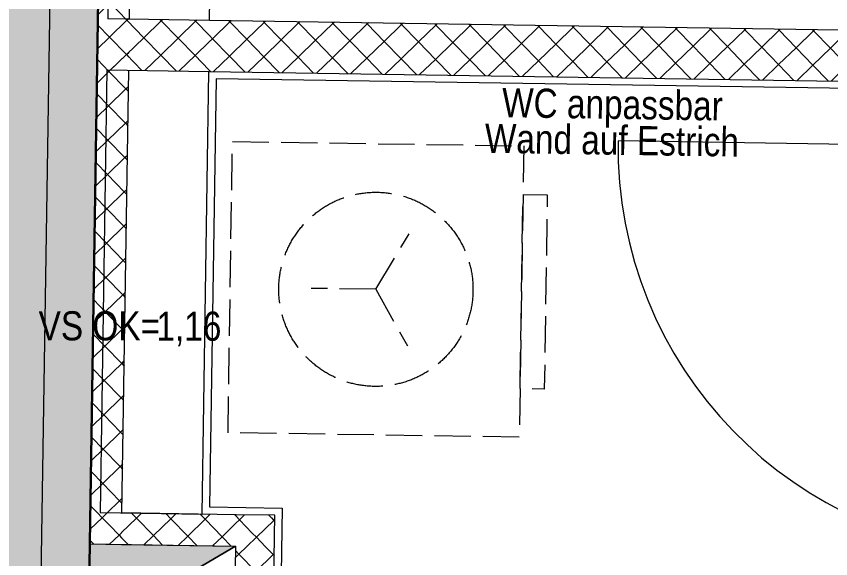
# Model space of a CAD drawing. Header units: metres. Extents: x -16782 to 57285, y -22997 to 18599.
# Drawn here: x -3548 to -1870, y -846 to 271 of the extents above; entities that cross this region are included whole.
import ezdxf
from ezdxf.enums import TextEntityAlignment as Align

# ---------------------------------------------------------------- set-up
doc = ezdxf.new("R2010")
doc.units = ezdxf.units.M
doc.header["$MEASUREMENT"] = 0
doc.set_wipeout_variables(frame=1)
doc.linetypes.add('Strichlinie eng', pattern=[0.1, 0.075, -0.025])
doc.linetypes.add('Wipeout_Contour', pattern=[1, 0, -1])
for name, color, linetype in [('11__100 Achsraster', 7, 'Continuous'), ('120 Wand Innen tragend', 7, 'Continuous'), ('130 Wand Innen', 7, 'Continuous'), ('530 Küche', 7, 'Continuous'), ('540 Sanitaer Fliesenlinie', 7, 'Continuous'), ('540 Sanitaer Text', 7, 'Continuous'), ('870 Deckendurchbruchsymbol', 7, 'Continuous'), ('930 Beschriftung Allgemein', 7, 'Continuous'), ('Neubau_130 Wand Innen', 7, 'Continuous')]:
    doc.layers.add(name, color=color, linetype=linetype)
doc.styles.add('ERSTELLTER_STIL_1', font='ARIALN.TTF')
doc.styles.add('ERSTELLTER_STIL_2', font='arial.ttf')
doc.styles.add('ERSTELLTER_STIL_4', font='arialbd.ttf')
doc.linetypes.add('Grenze Bezirk', pattern='A,0,[2,22HAUS116_408 STG1 _ 1.Stock_IndexB_2026-08-161.Shx,S=0.001587,R=0,X=0,Y=0],-0.25,0', length=0.25)
pattern_1 = [(314.1212, (0, 0), (0.03589344, 0.03480892), [0.05, 0]), (44.1212, (0, 0), (-0.03480892, 0.03589344), [0.05, 0])]
pattern_2 = [(314.1212, (0, 0), (0.03589344, 0.03480892), [0.05, 0]), (44.1212, (0, 0), (-0.03480892, 0.03589344), [0.05, 0])]
pattern_3 = [(224.1212, (0, 0), (-0.03480892, 0.03589344), [0.05, 0]), (314.1212, (0, 0), (0.03589344, 0.03480892), [0.05, 0])]

# ---------------------------------------------------------------- blocks, each defined once
blk = doc.blocks.new('Waschmaschine 01 27[33]_1', base_point=(-7.1006, 11.4866))
at = {"layer": '530 Küche', "color": 8, "linetype": 'Strichlinie eng', "lineweight": 5}
for q in [(-6.7322, 11.5964), (-6.9339, 11.484), (-6.7357, 11.3655)]:
    blk.add_line((-6.8006, 11.482), q, dxfattribs=at)
at = {"layer": '530 Küche', "color": 8, "linetype": 'Strichlinie eng', "lineweight": 5, "flags": 128}
for points in [[(-7.096, 11.7866), (-6.496, 11.7774), (-6.5052, 11.1774), (-7.1052, 11.1866)], [(-6.4976, 11.6774), (-6.4476, 11.6766), (-6.4537, 11.2766), (-6.5037, 11.2774)]]:
    blk.add_lwpolyline(points, close=True, dxfattribs=at)
at = {"layer": '530 Küche', "color": 8, "linetype": 'Strichlinie eng', "lineweight": 5}
blk.add_circle((-6.8006, 11.482), 0.2, dxfattribs=at)
blk = doc.blocks.new('Wand_12_1', base_point=(-7.1596, 10.9539))
at = {"color": 254, "linetype": 'Wipeout_Contour', "lineweight": 0, "ltscale": 54.390311}
blk.add_wipeout([(-7.1586, 11.0189), (-7.1446, 11.9309), (-7.3546, 11.9341), (-7.3686, 11.0221)], dxfattribs=at).dxf.layer = '130 Wand Innen'
at = {"layer": '130 Wand Innen', "color": 7, "linetype": 'Continuous', "lineweight": 13, "flags": 128}
for points in [[(-7.3546, 11.9341), (-7.3686, 11.0221)], [(-7.1586, 11.0189), (-7.1446, 11.9309)], [(-7.3686, 11.0221), (-7.1586, 11.0189)]]:
    blk.add_lwpolyline(points, dxfattribs=at)
blk = doc.blocks.new('Wand_13_1', base_point=(-7.1446, 11.9309))
at = {"layer": '130 Wand Innen', "color": 7, "linetype": 'Continuous', "lineweight": 13, "flags": 128}
blk.add_lwpolyline([(-7.3345, 13.2439), (-7.1245, 13.2407)], dxfattribs=at)
at = {"layer": 'Neubau_130 Wand Innen', "color": 7, "linetype": 'Continuous', "lineweight": 13}
for p, q in [((-7.1245, 13.2407), (-7.3345, 13.2439)), ((-7.3546, 11.9341), (-7.1446, 11.9309))]:
    blk.add_line(p, q, dxfattribs=at)
at = {"color": 254, "linetype": 'Wipeout_Contour', "lineweight": 0, "ltscale": 58.160541}
blk.add_wipeout([(-7.143, 12.0359), (-7.1261, 13.1357), (-7.3361, 13.1389), (-7.353, 12.0391)], dxfattribs=at).dxf.layer = '130 Wand Innen'
at = {"layer": '130 Wand Innen', "color": 7, "linetype": 'Continuous', "lineweight": 13, "flags": 128}
for points in [[(-7.3361, 13.1389), (-7.353, 12.0391)], [(-7.143, 12.0359), (-7.1261, 13.1357)]]:
    blk.add_lwpolyline(points, dxfattribs=at)
at = {"layer": 'Neubau_130 Wand Innen', "color": 7, "linetype": 'Continuous', "lineweight": 13}
for p, q in [((-7.3361, 13.1389), (-7.1261, 13.1357)), ((-7.143, 12.0359), (-7.353, 12.0391))]:
    blk.add_line(p, q, dxfattribs=at)
blk = doc.blocks.new('Wand_36_1', base_point=(-7.453, 13.3458))
at = {"layer": '120 Wand Innen tragend', "linetype": 'Continuous', "lineweight": 0, "true_color": 0x000000}
h = blk.add_hatch(dxfattribs=at)
h.set_pattern_fill('BETON__BEWEHRT_SN46_0001', color=18, style=0, pattern_type=2)
h.set_pattern_definition([(45, (0, 0), (-0.04596194, 0.04596194), [0.0195, -0.013]), (45, (-0.02298, 0.02298), (-0.04596194, 0.04596194), [0.065, 0])])
h.paths.add_polyline_path([(-7.5054, 13.2466), (-7.5555, 13.1823), (-7.7572, 0.0305), (-7.5572, 0.0305), (-7.3545, 13.2442)])
at = {"layer": '120 Wand Innen tragend', "color": 7, "linetype": 'Continuous', "lineweight": 30, "flags": 128}
blk.add_lwpolyline([(-7.5572, 0.0305), (-7.3545, 13.2442)], dxfattribs=at)
blk = doc.blocks.new('Wand_52_1', base_point=(-7.353, 13.3442))
at = {"layer": '130 Wand Innen', "linetype": 'Continuous', "lineweight": 13, "true_color": 0xa7a7a7}
h = blk.add_hatch(dxfattribs=at)
h.set_pattern_fill('GIPSKARTONWAND_0001', color=253, style=0, pattern_type=2)
h.set_pattern_definition(pattern_1)
h.paths.add_polyline_path([(-7.3236, 11.0214), (-7.2895, 13.2432), (-7.3545, 13.2442), (-7.3886, 11.0224)])
h = blk.add_hatch(dxfattribs=at)
h.set_pattern_fill('GIPSKARTONWAND_0001', color=253, style=0, pattern_type=2)
h.set_pattern_definition(pattern_1)
h.paths.add_polyline_path([(-7.3886, 11.0224), (-7.3896, 10.9574), (-7.3236, 11.0214)])
h = blk.add_hatch(dxfattribs=at)
h.set_pattern_fill('GIPSKARTONWAND_0001', color=253, style=0, pattern_type=2)
h.set_pattern_definition(pattern_1)
h.paths.add_polyline_path([(-7.3236, 11.0214), (-7.3896, 10.9574), (-7.3246, 10.9564)])
at = {"layer": '130 Wand Innen', "color": 7, "linetype": 'Continuous', "lineweight": 13, "flags": 128}
for points in [[(-7.3545, 13.2442), (-7.3896, 10.9574)], [(-7.3545, 13.2442), (-7.2895, 13.2432)], [(-7.308, 12.0384), (-7.2911, 13.1383)], [(-7.3236, 11.0214), (-7.3096, 11.9334)], [(-7.3896, 10.9574), (-7.3246, 10.9564)]]:
    blk.add_lwpolyline(points, dxfattribs=at)
blk = doc.blocks.new('Wand_71_1', base_point=(-7.0896, 10.9528))
at = {"layer": '130 Wand Innen', "linetype": 'Continuous', "lineweight": 13, "true_color": 0xa7a7a7}
h = blk.add_hatch(dxfattribs=at)
h.set_pattern_fill('GIPSKARTONWAND_0001', color=253, style=0, pattern_type=2)
h.set_pattern_definition(pattern_2)
h.paths.add_polyline_path([(-7.0886, 11.0178), (-7.0896, 10.9528), (-7.0086, 11.0166)])
h = blk.add_hatch(dxfattribs=at)
h.set_pattern_fill('GIPSKARTONWAND_0001', color=253, style=0, pattern_type=2)
h.set_pattern_definition(pattern_2)
h.paths.add_polyline_path([(-7.0896, 10.9528), (-7.0096, 10.9516), (-7.0086, 11.0166)])
h = blk.add_hatch(dxfattribs=at)
h.set_pattern_fill('GIPSKARTONWAND_0001', color=253, style=0, pattern_type=2)
h.set_pattern_definition(pattern_2)
h.paths.add_polyline_path([(-7.0326, 9.4518), (-7.0096, 10.9516), (-7.0896, 10.9528), (-7.1126, 9.453)])
h = blk.add_hatch(dxfattribs=at)
h.set_pattern_fill('GIPSKARTONWAND_0001', color=253, style=0, pattern_type=2)
h.set_pattern_definition(pattern_2)
h.paths.add_polyline_path([(-7.1136, 9.388), (-7.0336, 9.3868), (-7.1126, 9.453)])
h = blk.add_hatch(dxfattribs=at)
h.set_pattern_fill('GIPSKARTONWAND_0001', color=253, style=0, pattern_type=2)
h.set_pattern_definition(pattern_2)
h.paths.add_polyline_path([(-7.0326, 9.4518), (-7.1126, 9.453), (-7.0336, 9.3868)])
at = {"layer": '130 Wand Innen', "color": 7, "linetype": 'Continuous', "lineweight": 13, "flags": 128}
for points in [[(-7.0086, 11.0166), (-7.0886, 11.0178)], [(-7.0336, 9.3868), (-7.0086, 11.0166)], [(-7.0896, 10.9528), (-7.1126, 9.453)], [(-7.0336, 9.3868), (-7.1136, 9.388)]]:
    blk.add_lwpolyline(points, dxfattribs=at)
blk = doc.blocks.new('Wand_83_1', base_point=(-7.0896, 10.9528))
at = {"layer": '130 Wand Innen', "linetype": 'Continuous', "lineweight": 13, "true_color": 0xa7a7a7}
h = blk.add_hatch(dxfattribs=at)
h.set_pattern_fill('GIPSKARTONWAND_0001', color=253, style=0, pattern_type=2)
h.set_pattern_definition([(44.1212, (0, 0), (-0.03480892, 0.03589344), [0.05, 0]), (134.1212, (0, 0), (0.03589344, 0.03480892), [0.05, 0])])
h.paths.add_polyline_path([(-7.0886, 11.0178), (-7.3236, 11.0214), (-7.3246, 10.9564), (-7.0896, 10.9528)])
at = {"layer": '130 Wand Innen', "color": 7, "linetype": 'Continuous', "lineweight": 13, "flags": 128}
for points in [[(-7.0886, 11.0178), (-7.3236, 11.0214)], [(-7.3246, 10.9564), (-7.0896, 10.9528)]]:
    blk.add_lwpolyline(points, dxfattribs=at)
blk = doc.blocks.new('Wand_125_1', base_point=(-5.4432, 12.0098))
at = {"layer": 'Neubau_130 Wand Innen', "linetype": 'Continuous', "lineweight": 13, "true_color": 0xa7a7a7}
h = blk.add_hatch(dxfattribs=at)
h.set_pattern_fill('GIPSKARTONWAND_0001', color=253, style=0, pattern_type=2)
h.set_pattern_definition(pattern_3)
h.paths.add_polyline_path([(-7.1446, 11.9309), (-7.143, 12.0359), (-7.353, 12.0391), (-7.3546, 11.9341)])
h = blk.add_hatch(dxfattribs=at)
h.set_pattern_fill('GIPSKARTONWAND_0001', color=253, style=0, pattern_type=2)
h.set_pattern_definition(pattern_3)
h.paths.add_polyline_path([(-5.4448, 11.9048), (-5.4432, 12.0098), (-7.143, 12.0359), (-7.1446, 11.9309)])
at = {"layer": 'Neubau_130 Wand Innen', "color": 7, "linetype": 'Continuous', "lineweight": 13}
for p, q in [((-7.143, 12.0359), (-7.353, 12.0391)), ((-7.3546, 11.9341), (-7.1446, 11.9309))]:
    blk.add_line(p, q, dxfattribs=at)
at = {"layer": 'Neubau_130 Wand Innen', "color": 7, "linetype": 'Continuous', "lineweight": 13, "flags": 128}
for points in [[(-5.4432, 12.0098), (-7.143, 12.0359)], [(-7.1446, 11.9309), (-5.4448, 11.9048)]]:
    blk.add_lwpolyline(points, dxfattribs=at)
blk = doc.blocks.new('Zargentür 1-Fl 27_18')
at = {"layer": 'Neubau_130 Wand Innen', "color": 7, "linetype": 'Continuous', "lineweight": 13}
for p, q in [((0.42, 0.015), (0.42, 0.855)), ((-0.42, 0.01), (-0.49, 0.01)), ((-0.49, 0.01), (-0.49, 0)), ((-0.49, 0), (-0.44, 0)), ((-0.44, 0), (-0.44, -0.105)), ((-0.44, -0.105), (-0.44, 0)), ((-0.44, -0.105), (-0.44, 0)), ((-0.42, 0.015), (-0.42, -0.025)), ((0.42, 0.015), (-0.42, 0.015)), ((-0.42, -0.025), (-0.42, 0.01)), ((0.42, -0.025), (0.42, 0.015)), ((0.42, -0.025), (0.42, 0.01)), ((0.42, 0.01), (0.49, 0.01)), ((0.49, 0), (0.44, 0)), ((0.44, 0), (0.44, -0.105)), ((0.44, -0.105), (0.44, 0)), ((0.44, -0.105), (0.44, 0)), ((0.49, 0.01), (0.49, 0)), ((-0.4, -0.025), (-0.42, -0.025)), ((-0.42, -0.025), (0.42, -0.025)), ((-0.4, -0.105), (-0.4, -0.025)), ((0.4, -0.105), (0.4, -0.025)), ((0.4, -0.025), (0.42, -0.025)), ((-0.44, -0.105), (-0.49, -0.105)), ((-0.49, -0.105), (-0.49, -0.115)), ((-0.49, -0.115), (-0.42, -0.115)), ((-0.42, -0.115), (-0.42, -0.105)), ((-0.42, -0.105), (-0.4, -0.105)), ((0.42, -0.105), (0.4, -0.105)), ((0.42, -0.115), (0.42, -0.105)), ((0.49, -0.115), (0.42, -0.115)), ((0.44, -0.105), (0.49, -0.105)), ((0.49, -0.105), (0.49, -0.115))]:
    blk.add_line(p, q, dxfattribs=at)
blk.add_arc((0.42, 0.015), 0.84, 90, 180, dxfattribs=at)
blk = doc.blocks.new('Wand_141_1', base_point=(-5.4807, 9.568))
at = {"layer": 'Neubau_130 Wand Innen', "color": 7, "linetype": 'Continuous', "lineweight": 13, "rotation": 89.12119309730066}
blk.add_blockref('Zargentür 1-Fl 27_18', (-5.4533, 11.3549), dxfattribs=at)
blk = doc.blocks.new('Etikett_62_1', base_point=(-7.313, 11.462))
at = {"layer": '540 Sanitaer Text', "color": 7, "lineweight": 13, "insert": (-7.2526, 11.436), "char_height": 0.06, "attachment_point": 1, "style": 'ERSTELLTER_STIL_1'}
blk.add_mtext('\\A1;{\\pql;\\pt0,1;\\fArial Narrow|b0|i0|c0|p0;\\W1.000000;1,16\\fArial Narrow|b0|i0|c0|p0;\\W1.000000;\\A1{\\H.66x;\\S^  ;}\\fArial Narrow|b0|i0|c0|p0;\\W1.000000;\\fArial Narrow|b0|i0|c0|p0;\\W1.000000;\\A1{\\H.66x;\\S^  ;}\\fArial Narrow|b0|i0|c0|p0;\\W1.000000;\\fArial Narrow|b0|i0|c0|p0;\\W1.000000;\\fArial Narrow|b0|i0|c0|p0;\\W1.000000;\\fArial Narrow|b0|i0|c0|p0;\\W1.000000;\\fArial Narrow|b0|i0|c0|p0;\\W1.000000;\\fArial Narrow|b0|i0|c0|p0;\\W1.000000;\\fArial Narrow|b0|i0|c0|p0;\\W1.000000;\\A1{\\H.66x;\\S^  ;}\\fArial Narrow|b0|i0|c0|p0;\\W1.000000;\\fArial Narrow|b0|i0|c0|p0;\\W1.000000;\\A1{\\H.66x;\\S^  ;}\\fArial Narrow|b0|i0|c0|p0;\\W1.000000;\\fArial Narrow|b0|i0|c0|p0;\\W1.000000;\\fArial Narrow|b0|i0|c0|p0;\\W1.000000;\\fArial Narrow|b0|i0|c0|p0;\\W1.000000;\\fArial Narrow|b0|i0|c0|p0;\\W1.000000;\\fArial Narrow|b0|i0|c0|p0;\\W1.000000;\\fArial Narrow|b0|i0|c0|p0;\\W1.000000;\\A1{\\H.66x;\\S^  ;}\\fArial Narrow|b0|i0|c0|p0;\\W1.000000;\\fArial Narrow|b0|i0|c0|p0;\\W1.000000;\\A1{\\H.66x;\\S^  ;}\\fArial Narrow|b0|i0|c0|p0;\\W1.000000;\\fArial Narrow|b0|i0|c0|p0;\\W1.000000;\\fArial Narrow|b0|i0|c0|p0;\\W1.000000;\\fArial Narrow|b0|i0|c0|p0;\\W1.000000;\\fArial Narrow|b0|i0|c0|p0;\\W1.000000;\\fArial Narrow|b0|i0|c0|p0;\\W1.000000;\\fArial Narrow|b0|i0|c0|p0;\\W1.000000;\\A1{\\H.66x;\\S^  ;}\\fArial Narrow|b0|i0|c0|p0;\\W1.000000;\\fArial Narrow|b0|i0|c0|p0;\\W1.000000;\\A1{\\H.66x;\\S^  ;}\\fArial Narrow|b0|i0|c0|p0;\\W1.000000;\\fArial Narrow|b0|i0|c0|p0;\\W1.000000;\\fArial Narrow|b0|i0|c0|p0;\\W1.000000;\\fArial Narrow|b0|i0|c0|p0;\\W1.000000;\\fArial Narrow|b0|i0|c0|p0;\\W1.000000;\\fArial Narrow|b0|i0|c0|p0;\\W1.000000;\\fArial Narrow|b0|i0|c0|p0;\\W1.000000;\\A1{\\H.66x;\\S^  ;}\\fArial Narrow|b0|i0|c0|p0;\\W1.000000;\\fArial Narrow|b0|i0|c0|p0;\\W1.000000;\\A1{\\H.66x;\\S^  ;}\\fArial Narrow|b0|i0|c0|p0;\\W1.000000;\\fArial Narrow|b0|i0|c0|p0;\\W1.000000;\\fArial Narrow|b0|i0|c0|p0;\\W1.000000;\\fArial Narrow|b0|i0|c0|p0;\\W1.000000;\\fArial Narrow|b0|i0|c0|p0;\\W1.000000;\\fArial Narrow|b0|i0|c0|p0;\\W1.000000;\\fArial Narrow|b0|i0|c0|p0;\\W1.000000;\\A1{\\H.66x;\\S^  ;}\\fArial Narrow|b0|i0|c0|p0;\\W1.000000;}', dxfattribs=at)
at = {"layer": '540 Sanitaer Text', "color": 7, "lineweight": 13, "style": 'ERSTELLTER_STIL_1'}
blk.add_attdef('sDescriptionElevation', text='', height=0.06, dxfattribs=at).set_placement((-7.4952, 11.4368), align=Align.TOP_LEFT)
blk = doc.blocks.new('Bodendurchbruch Symbol 27[235]_1', base_point=(-7.4057, 9.9075))
at = {"layer": '870 Deckendurchbruchsymbol', "linetype": 'Continuous', "lineweight": 13, "true_color": 0xd40000}
blk.add_hatch(color=12, dxfattribs=at).paths.add_polyline_path([(-7.4057, 9.9075), (-7.2779, 10.8423), (-7.0896, 10.9528), (-7.3896, 10.9574)])
at = {"layer": '870 Deckendurchbruchsymbol', "color": 12, "linetype": 'Continuous', "lineweight": 13, "true_color": 0xd40000, "flags": 128}
for points in [[(-7.4057, 9.9075), (-7.3896, 10.9574), (-7.0896, 10.9528), (-7.2779, 10.8423)], [(-7.2779, 10.8423), (-7.0896, 10.9528), (-7.1057, 9.9029), (-7.4057, 9.9075)]]:
    blk.add_lwpolyline(points, close=True, dxfattribs=at)
at = {"layer": '870 Deckendurchbruchsymbol', "color": 12, "lineweight": 13, "true_color": 0xcc0000, "insert": (-7.188, 10.3428), "char_height": 0.075, "attachment_point": 8, "rotation": 269.1212, "style": 'ERSTELLTER_STIL_2'}
blk.add_mtext('\\A1;{\\pqc;\\pt0;\\fArial|b0|i0|c0|p0;\\W1.000000;BD 105\\fArial|b0|i0|c0|p0;\\W1.000000;\\A1{\\H.66x;\\S^  ;}\\fArial|b0|i0|c0|p0;\\W1.000000; /30\\fArial|b0|i0|c0|p0;\\W1.000000;\\A1{\\H.66x;\\S^  ;}\\fArial|b0|i0|c0|p0;\\W1.000000;\\fArial|b0|i0|c0|p0;\\W1.000000;\\A1{\\H.66x;\\S^  ;}}', dxfattribs=at)
blk = doc.blocks.new('Standard-Rastermarker_10')
at = {"layer": '11__100 Achsraster', "color": 8, "linetype": 'Grenze Bezirk', "lineweight": 5}
blk.add_line((1, 0), (21.1271, 0), dxfattribs=at)
at = {"layer": '11__100 Achsraster', "color": 8, "lineweight": 5, "style": 'ERSTELLTER_STIL_4'}
blk.add_attdef('AC_MarkerText_1', text='', height=0.2, rotation=0.8788, dxfattribs=at).set_placement((22.3749, 0.1), align=Align.TOP_CENTER)

msp = doc.modelspace()

# ---------------------------------------------------------------- block references
at = {"layer": '130 Wand Innen', "color": 7, "lineweight": 30, "xscale": 1000, "yscale": 1000, "zscale": 1000}
for name, p in [('Wand_141_1', (-1487.06, -2205.119)), ('Wand_12_1', (-3166.001, -819.205)), ('Wand_71_1', (-3096.01, -820.279))]:
    msp.add_blockref(name, p, dxfattribs=at)
at = {"layer": '530 Küche', "color": 8, "linetype": 'Strichlinie eng', "lineweight": 5, "xscale": 1000, "yscale": 1000, "zscale": 1000}
msp.add_blockref('Waschmaschine 01 27[33]_1', (-3106.977, -286.506), dxfattribs=at)
at = {"layer": '870 Deckendurchbruchsymbol', "color": 12, "linetype": 'Continuous', "lineweight": 13, "true_color": 0xd40000, "xscale": 1000, "yscale": 1000, "zscale": 1000}
msp.add_blockref('Bodendurchbruch Symbol 27[235]_1', (-3412.079, -1865.554), dxfattribs=at)

# ---------------------------------------------------------------- texts
at = {"layer": '930 Beschriftung Allgemein', "color": 7, "linetype": 'Continuous', "lineweight": 13, "insert": (-2319.257, 120.076), "char_height": 60, "attachment_point": 2, "rotation": 359.121193, "line_spacing_factor": 0.738512, "style": 'ERSTELLTER_STIL_1'}
msp.add_mtext('\\A1;{\\pqc;\\fArial Narrow|b0|i0|c0|p0;\\W1.000000;WC anpassbar\\P\\pqc;\\fArial Narrow|b0|i0|c0|p0;\\W1.000000;Wand auf Estrich}', dxfattribs=at)

# ---------------------------------------------------------------- next in the draw order: linework, layer by layer
at = {"layer": '540 Sanitaer Fliesenlinie', "color": 182, "linetype": 'Continuous', "lineweight": 5, "true_color": 0x4b06db}
msp.add_lwpolyline([(-1519.237, -3324.757), (-1466.444, 116.922), (-3136.247, 142.536), (-3149.776, -739.445), (-2999.794, -741.745), (-3025.254, -2401.55), (-3175.236, -2399.249), (-3189.04, -3299.143)], close=True, dxfattribs=at)

# ---------------------------------------------------------------- next in the draw order: block references
at = {"layer": '130 Wand Innen', "color": 7, "lineweight": 30, "xscale": 1000, "yscale": 1000, "zscale": 1000}
for name, p in [('Wand_13_1', (-3151.015, 157.764)), ('Wand_83_1', (-3096.01, -820.279))]:
    msp.add_blockref(name, p, dxfattribs=at)
at = {"layer": '540 Sanitaer Text', "color": 7, "linetype": 'Continuous', "lineweight": 13, "xscale": 1000, "yscale": 1000, "zscale": 1000}
msp.add_blockref('Etikett_62_1', (-3319.43, -311.084), dxfattribs=at).add_auto_attribs({'sDescriptionElevation': 'VS OK='})

# ---------------------------------------------------------------- next in the draw order: block references
at = {"layer": '11__100 Achsraster', "color": 7, "linetype": 'Continuous', "lineweight": 18, "xscale": 999.9999999999995, "yscale": 999.9999999999995, "zscale": 999.9999999999995, "rotation": 269.1211930973006}
msp.add_blockref('Standard-Rastermarker_10', (-3409.643, 4813.206), dxfattribs=at)
at = {"layer": '120 Wand Innen tragend', "color": 7, "lineweight": 30, "xscale": 1000, "yscale": 1000, "zscale": 1000}
msp.add_blockref('Wand_36_1', (-3459.351, 1572.66), dxfattribs=at)
at = {"layer": '130 Wand Innen', "color": 7, "lineweight": 30, "xscale": 1000, "yscale": 1000, "zscale": 1000}
msp.add_blockref('Wand_52_1', (-3359.363, 1571.126), dxfattribs=at)
at = {"layer": 'Neubau_130 Wand Innen', "color": 7, "lineweight": 30, "xscale": 1000, "yscale": 1000, "zscale": 1000}
msp.add_blockref('Wand_125_1', (-1449.605, 236.678), dxfattribs=at)

doc.saveas('drawing.dxf')
